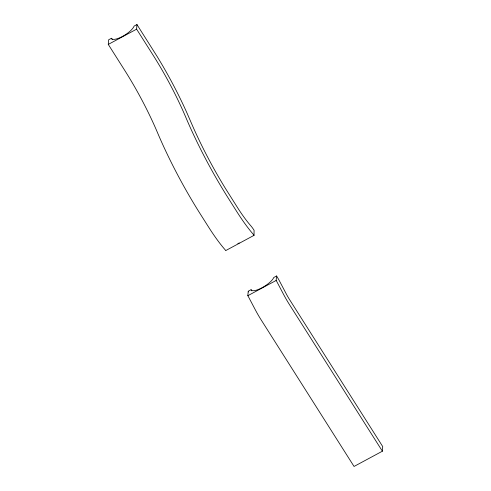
<?xml version="1.0" encoding="UTF-8"?>
<svg xmlns="http://www.w3.org/2000/svg" width="491" height="491" viewBox="0 0 491 491"><rect width="100%" height="100%" fill="white"/><g stroke="black" fill="none" stroke-linecap="round" stroke-linejoin="round"><path stroke-width="0.74" d="M254.037 235.342L254.068 230.242A15.135 3.222 61.7 0 0 252.534 227.996L252.233 227.585A15.135 3.222 61.7 0 0 251.054 226.087L249.901 224.743A55.28 11.778 61.7 0 1 238.442 209.043L225.338 188.286A116.011 24.722 61.7 0 1 192.423 125.536L187.175 113.433A110.346 23.513 61.7 0 0 156.819 55.968L136.952 24.55L134.117 26.078A13.318 4.131 -32.4 0 1 122.468 36.444A13.318 4.131 -32.4 0 1 111.451 38.28L108.615 39.802L108.278 44.417L124.788 70.471A98.034 20.892 61.7 0 1 156.942 131.33A128.323 27.343 61.7 0 0 200.316 214.027L208.589 227.075A67.586 14.405 61.7 0 0 224.037 248.52L225.025 249.661A2.829 0.601 61.7 0 1 225.7 250.594L254.037 235.342A2.829 0.601 61.7 0 0 253.368 234.41L252.374 233.262A67.586 14.405 61.7 0 1 236.926 211.824L228.659 198.775A128.323 27.343 61.7 0 1 185.279 116.079A98.034 20.892 61.7 0 0 153.124 55.219L136.615 29.165L136.952 24.55M382.385 451.198L382.722 446.583L289.217 299.044A20.162 4.296 61.7 0 1 286.357 294.06L279.336 280.729A17.105 3.646 61.7 0 0 276.758 276.261L276.586 275.991L273.751 277.519A13.318 3.94 -32.2 0 1 262.016 287.744A13.318 3.94 -32.2 0 1 251.079 289.721L248.243 291.243L247.814 295.711A4.8 1.025 61.7 0 1 248.679 297.208L255.185 309.569A32.467 6.917 61.7 0 0 260.709 319.187L354.048 466.45L382.385 451.198L289.046 303.935A32.467 6.917 61.7 0 1 283.522 294.318L277.016 281.957A4.8 1.025 61.7 0 0 276.151 280.453L276.586 275.991M108.278 44.417L136.615 29.165M247.814 295.711L276.151 280.453M111.451 38.28L112.255 39.556M251.079 289.721L251.251 289.991A17.105 3.646 61.7 0 1 251.779 290.85M248.243 291.243L248.415 291.513A17.105 3.646 61.7 0 1 248.679 291.942M239.209 242.965A13.318 4.376 -32.6 0 1 237.859 243.616"/></g></svg>
